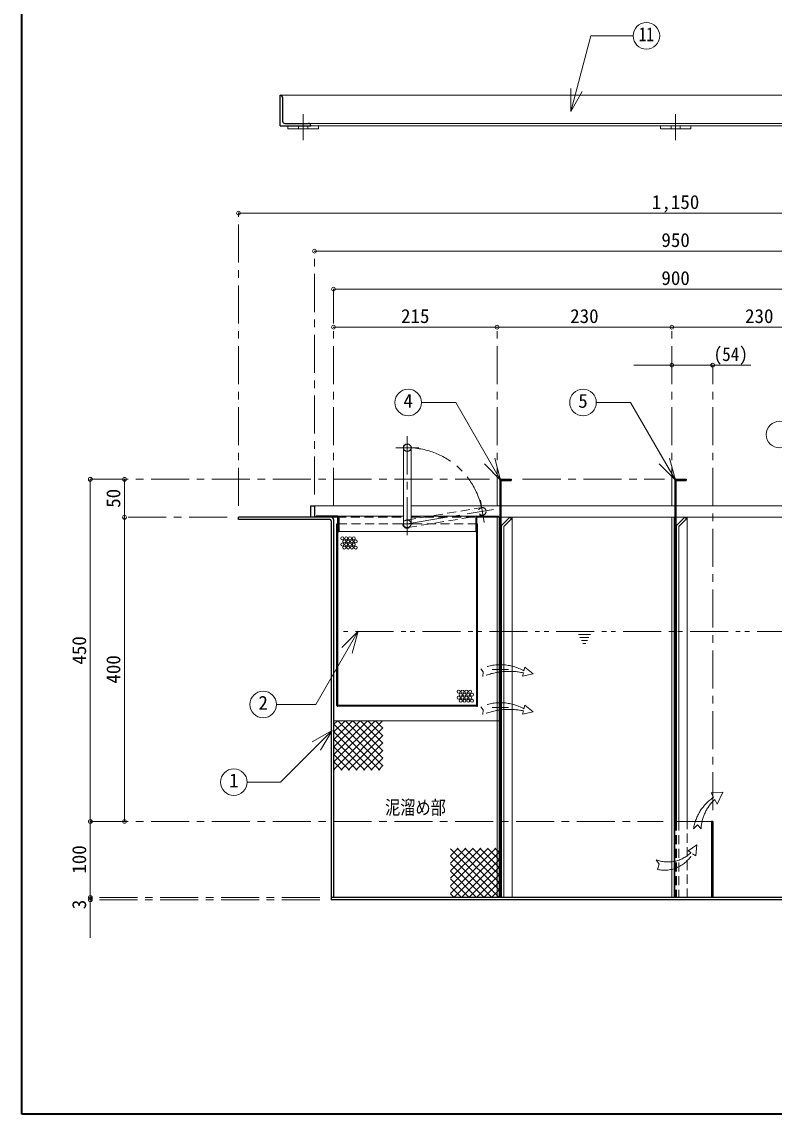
# Model space of a CAD drawing. Units: millimetres at full size, sheet at 1:10. Extents: x -2126 to 1924, y -1326 to 1484.
# Drawn here: x -2126 to -1137, y -1326 to 111 of the extents above; entities that cross this region are included whole.
import ezdxf
from ezdxf.enums import TextEntityAlignment as Align

# ---------------------------------------------------------------- set-up
doc = ezdxf.new("R2010")
doc.units = ezdxf.units.MM
doc.header["$LTSCALE"] = 10
doc.header["$PDMODE"] = 32
doc.header["$PDSIZE"] = 5
for name, pattern in [('CHAIN1', [8, 5, -1, 1, -1]), ('DASHED1', [1.8, 1.2, -0.6]), ('DOUBLE_CHAIN1', [8.8, 5, -1, 0.6, -0.6, 0.6, -1])]:
    doc.linetypes.add(name, pattern=pattern)
doc.layers.add('0-0_ﾚｲﾔ1', color=4, linetype='Continuous', lineweight=9)
doc.styles.add('ＭＳ ゴシック', font='')
doc.styles.get('ＭＳ ゴシック').set_extended_font_data('MS Gothic')

msp = doc.modelspace()

# ---------------------------------------------------------------- linework, layer by layer
at = {"layer": '0-0_ﾚｲﾔ1', "color": 1, "lineweight": 40}
for p, q in [((-2126.22, -1325.95), (-2126.22, 1484.05)), ((1923.78, -1325.95), (-2126.22, -1325.95))]:
    msp.add_line(p, q, dxfattribs=at)
at = {"layer": '0-0_ﾚｲﾔ1', "color": 7, "lineweight": 18}
for p, q in [((-1404.26, -7.1), (-1377.64, 92.24)), ((-1377.64, 92.24), (-1322.22, 92.24)), ((-1404.26, -7.1), (-1404.26, 22.9)), ((-1404.26, -7.1), (-1389.26, 18.88)), ((-746.22, 14.05), (-1786.22, 14.05)), ((-1749.22, -22.95), (-783.22, -22.95)), ((-1746.22, -25.95), (-786.22, -25.95)), ((-1325.46, -389.96), (-1370.57, -389.96)), ((-1266.52, -492.05), (-1325.46, -389.96)), ((-1624.22, -449.45), (-1624.22, -549.45)), ((-1614.22, -449.45), (-1614.22, -549.45)), ((-1496.52, -492.05), (-1517.73, -470.83)), ((-1496.52, -492.05), (-1504.28, -463.07)), ((-1266.52, -492.05), (-1287.73, -470.83)), ((-1266.52, -492.05), (-1274.28, -463.07)), ((-1501.22, -1040.95), (-1501.22, -540.95)), ((-1499.22, -540.95), (-1498.22, -540.95)), ((-1498.22, -1040.95), (-1498.22, -540.95)), ((-1494.34, -551.08), (-1484.22, -540.95)), ((-1491.78, -552.76), (-1482.09, -543.08)), ((-1484.22, -540.95), (-1482.09, -543.08)), ((-1271.22, -540.95), (-1268.22, -540.95)), ((-1271.22, -1040.95), (-1271.22, -540.95)), ((-1268.22, -1040.95), (-1268.22, -540.95)), ((-1264.34, -551.08), (-1254.22, -540.95)), ((-1261.78, -552.76), (-1252.09, -543.08)), ((-1254.22, -540.95), (-1252.09, -543.08)), ((-1495.22, -553.2), (-1495.22, -1040.95)), ((-1492.22, -553.82), (-1492.22, -1040.95)), ((-1265.22, -553.2), (-1265.22, -940.95)), ((-1262.22, -553.82), (-1262.22, -940.95)), ((-1684.03, -690.78), (-1739.65, -787.12)), ((-1684.03, -690.78), (-1705.25, -711.99)), ((-1684.03, -690.78), (-1691.8, -719.76)), ((-1791.3, -787.12), (-1739.65, -787.12)), ((-1716.22, -873.06), (-1651.61, -808.45)), ((-1716.22, -863.16), (-1661.51, -808.45)), ((-1716.22, -853.26), (-1671.41, -808.45)), ((-1716.22, -843.36), (-1681.31, -808.45)), ((-1716.22, -833.46), (-1691.21, -808.45)), ((-1716.22, -823.56), (-1701.11, -808.45)), ((-1716.22, -813.66), (-1711.01, -808.45)), ((-1716.22, -812.67), (-1655.43, -873.45)), ((-1710.53, -808.45), (-1651.22, -867.77)), ((-1706.72, -873.45), (-1651.22, -817.95)), ((-1700.64, -808.45), (-1651.22, -857.87)), ((-1690.74, -808.45), (-1651.22, -847.97)), ((-1680.84, -808.45), (-1651.22, -838.07)), ((-1670.94, -808.45), (-1651.22, -828.18)), ((-1661.04, -808.45), (-1651.22, -818.28)), ((-1718.18, -821.4), (-1786.07, -889.28)), ((-1718.18, -821.4), (-1744.16, -836.4)), ((-1718.18, -821.4), (-1733.18, -847.38)), ((-1716.22, -822.57), (-1665.33, -873.45)), ((-1716.22, -832.47), (-1675.23, -873.45)), ((-1696.82, -873.45), (-1651.22, -827.85)), ((-1716.22, -842.37), (-1685.13, -873.45)), ((-1686.92, -873.45), (-1651.22, -837.75)), ((-1716.22, -852.27), (-1695.03, -873.45)), ((-1677.02, -873.45), (-1651.22, -847.65)), ((-1667.12, -873.45), (-1651.22, -857.55)), ((-1716.22, -862.17), (-1704.93, -873.45)), ((-1716.22, -872.07), (-1714.83, -873.45)), ((-1657.22, -873.45), (-1651.22, -867.45)), ((-1829.91, -889.28), (-1786.07, -889.28)), ((-1267.47, -940.95), (-1267.47, -1040.95)), ((-1265.97, -940.95), (-1218.97, -940.95))]:
    msp.add_line(p, q, dxfattribs=at)
at = {"layer": '0-0_ﾚｲﾔ1', "color": 5, "lineweight": 25}
for p, q in [((-1786.22, -25.95), (-1786.22, 14.05)), ((-1783.22, 11.05), (-1783.22, -19.95)), ((-1786.22, -25.95), (-1746.22, -25.95)), ((-1780.22, -22.95), (-1749.22, -22.95)), ((-1497.47, -492.45), (-1497.47, -1040.95)), ((-1495.97, -490.95), (-1482.47, -490.95)), ((-1495.97, -493.2), (-1495.97, -1040.95)), ((-1495.22, -492.45), (-1482.47, -492.45)), ((-1482.47, -490.95), (-1482.47, -492.45)), ((-1267.47, -492.45), (-1267.47, -940.95)), ((-1265.97, -490.95), (-1252.47, -490.95)), ((-1265.97, -493.2), (-1265.97, -940.95)), ((-1265.22, -492.45), (-1252.47, -492.45)), ((-1252.47, -490.95), (-1252.47, -492.45)), ((-1741.22, -525.95), (-1741.22, -540.95)), ((-1841.22, -543.95), (-1841.22, -540.95)), ((-1711.47, -540.95), (-1841.22, -540.95)), ((-1720.72, -543.95), (-1841.22, -543.95)), ((-1719.22, -545.45), (-1719.22, -1043.95)), ((-1716.22, -543.95), (-1716.22, -1040.95)), ((-1710.72, -787.95), (-1710.72, -541.7)), ((-1709.22, -540.95), (-1709.22, -559.45)), ((-1529.22, -540.95), (-1529.22, -559.45)), ((-1527.72, -539.45), (-1499.22, -539.45)), ((-1527.72, -787.95), (-1527.72, -541.7)), ((-1499.22, -540.95), (-1526.97, -540.95)), ((-1499.22, -540.95), (-1499.22, -539.45)), ((-1711.72, -549.45), (-1710.72, -549.45)), ((-1711.72, -788.45), (-1711.72, -549.45)), ((-1710.72, -559.45), (-1709.22, -559.45)), ((-1529.22, -559.45), (-1527.72, -559.45)), ((-1527.72, -549.45), (-1526.72, -549.45)), ((-1526.72, -788.45), (-1526.72, -549.45)), ((-1527.72, -789.45), (-1710.72, -789.45)), ((-1528.22, -788.45), (-1710.22, -788.45)), ((-1265.97, -940.95), (-1267.47, -940.95)), ((-1218.97, -940.95), (-1218.97, -1040.95)), ((-1217.47, -940.95), (-1218.97, -940.95)), ((-1217.47, -940.95), (-1217.47, -1040.95)), ((-813.22, -1040.95), (-1719.22, -1040.95)), ((-813.22, -1043.95), (-1719.22, -1043.95))]:
    msp.add_line(p, q, dxfattribs=at)
at = {"layer": '0-0_ﾚｲﾔ1', "linetype": 'CHAIN1'}
for p, q in [((-1756.22, -44.95), (-1756.22, -10.95)), ((-1266.22, -44.95), (-1266.22, -10.95)), ((-1841.22, -525.95), (-1841.22, -140.95)), ((-1741.22, -510.95), (-1741.22, -190.95)), ((-1716.22, -525.95), (-1716.22, -240.95)), ((-1501.22, -525.95), (-1501.22, -290.95)), ((-1271.22, -525.95), (-1271.22, -290.95)), ((-1217.47, -925.95), (-1217.47, -340.95)), ((-1619.22, -434.45), (-1619.22, -564.45)), ((-1634.22, -449.45), (-1604.22, -449.45)), ((-2036.22, -490.95), (-1510.97, -490.95)), ((-1467.47, -490.95), (-1280.97, -490.95)), ((-1619.22, -549.45), (-1505.75, -530.74)), ((-1518.11, -547.98), (-1522.99, -518.38)), ((-1856.22, -540.95), (-1991.22, -540.95)), ((-1634.22, -549.45), (-1604.22, -549.45)), ((-1485.97, -740.95), (-1507.47, -740.95)), ((-1485.97, -790.95), (-1507.47, -790.95)), ((-2036.22, -940.95), (-1282.47, -940.95)), ((-1734.22, -1040.95), (-2036.22, -1040.95)), ((-1734.22, -1043.95), (-2036.22, -1043.95))]:
    msp.add_line(p, q, dxfattribs=at)
at = {"layer": '0-0_ﾚｲﾔ1'}
for p, q in [((-1776.22, -29.95), (-1776.22, -25.95)), ((-1736.22, -29.95), (-1736.22, -25.95)), ((-1286.22, -29.95), (-1286.22, -25.95)), ((-1246.22, -29.95), (-1246.22, -25.95)), ((-1776.22, -29.95), (-1736.22, -29.95)), ((-1286.22, -29.95), (-1246.22, -29.95)), ((-1841.22, -140.95), (-691.22, -140.95)), ((-791.22, -190.95), (-1741.22, -190.95)), ((-1716.22, -240.95), (-816.22, -240.95)), ((-1501.22, -290.95), (-1716.22, -290.95)), ((-1271.22, -290.95), (-1501.22, -290.95)), ((-1041.22, -290.95), (-1271.22, -290.95)), ((-1321.22, -340.95), (-1167.47, -340.95)), ((-2036.22, -940.95), (-2036.22, -490.95)), ((-1991.22, -540.95), (-1991.22, -490.95)), ((-1741.22, -525.95), (-1624.22, -525.95)), ((-1614.22, -525.95), (-1497.47, -525.95)), ((-1495.97, -525.95), (-1267.47, -525.95)), ((-1265.97, -525.95), (-993.72, -525.95)), ((-1991.22, -540.95), (-1991.22, -940.95)), ((-1710.72, -539.45), (-1624.22, -539.45)), ((-1614.22, -539.45), (-1527.72, -539.45)), ((-1499.22, -540.95), (-1497.47, -540.95)), ((-1495.97, -540.95), (-1271.22, -540.95)), ((-1481.22, -1040.95), (-1481.22, -540.95)), ((-1268.22, -540.95), (-1267.47, -540.95)), ((-1265.97, -540.95), (-1041.22, -540.95)), ((-1251.22, -940.95), (-1251.22, -540.95)), ((-1709.22, -559.45), (-1529.22, -559.45)), ((-1716.22, -873.06), (-1651.61, -808.45)), ((-1716.22, -863.16), (-1661.51, -808.45)), ((-1716.22, -853.26), (-1671.41, -808.45)), ((-1716.22, -843.36), (-1681.31, -808.45)), ((-1716.22, -833.46), (-1691.21, -808.45)), ((-1716.22, -823.56), (-1701.11, -808.45)), ((-1716.22, -813.66), (-1711.01, -808.45)), ((-1497.47, -808.45), (-1716.22, -808.45)), ((-1716.22, -812.67), (-1655.43, -873.45)), ((-1710.53, -808.45), (-1651.22, -867.77)), ((-1706.72, -873.45), (-1651.22, -817.95)), ((-1700.64, -808.45), (-1651.22, -857.87)), ((-1690.74, -808.45), (-1651.22, -847.97)), ((-1680.84, -808.45), (-1651.22, -838.07)), ((-1670.94, -808.45), (-1651.22, -828.18)), ((-1661.04, -808.45), (-1651.22, -818.28)), ((-1716.22, -822.57), (-1665.33, -873.45)), ((-1716.22, -832.47), (-1675.23, -873.45)), ((-1696.82, -873.45), (-1651.22, -827.85)), ((-1716.22, -842.37), (-1685.13, -873.45)), ((-1686.92, -873.45), (-1651.22, -837.75)), ((-1716.22, -852.27), (-1695.03, -873.45)), ((-1677.02, -873.45), (-1651.22, -847.65)), ((-1667.12, -873.45), (-1651.22, -857.55)), ((-1716.22, -862.17), (-1704.93, -873.45)), ((-1716.22, -872.07), (-1714.83, -873.45)), ((-1657.22, -873.45), (-1651.22, -867.45)), ((-2036.22, -940.95), (-2036.22, -1040.95)), ((-1562.47, -976.19), (-1562.23, -975.95)), ((-1562.47, -986.09), (-1552.33, -975.95)), ((-1562.47, -995.99), (-1542.43, -975.95)), ((-1562.47, -1005.89), (-1532.53, -975.95)), ((-1562.47, -1035.59), (-1502.83, -975.95)), ((-1562.47, -1025.69), (-1512.73, -975.95)), ((-1562.47, -1015.79), (-1522.63, -975.95)), ((-1562.47, -976.82), (-1498.33, -1040.95)), ((-1553.43, -975.95), (-1497.47, -1031.92)), ((-1543.53, -975.95), (-1497.47, -1022.02)), ((-1533.64, -975.95), (-1497.47, -1012.12)), ((-1523.74, -975.95), (-1497.47, -1002.22)), ((-1513.84, -975.95), (-1497.47, -992.32)), ((-1503.94, -975.95), (-1497.47, -982.43)), ((-1562.47, -986.72), (-1508.23, -1040.95)), ((-1557.93, -1040.95), (-1497.47, -980.49)), ((-1548.03, -1040.95), (-1497.47, -990.39)), ((-1562.47, -996.62), (-1518.13, -1040.95)), ((-1538.13, -1040.95), (-1497.47, -1000.29)), ((-1562.47, -1006.52), (-1528.03, -1040.95)), ((-1562.47, -1016.42), (-1537.93, -1040.95)), ((-1528.23, -1040.95), (-1497.47, -1010.19)), ((-1562.47, -1026.32), (-1547.83, -1040.95)), ((-1518.33, -1040.95), (-1497.47, -1020.09)), ((-1508.43, -1040.95), (-1497.47, -1029.99)), ((-2036.22, -1040.95), (-2036.22, -1093.95)), ((-1562.47, -1036.22), (-1557.73, -1040.95))]:
    msp.add_line(p, q, dxfattribs=at)
at = {"layer": '0-0_ﾚｲﾔ1', "linetype": 'DASHED1'}
for p, q in [((-1762.22, -29.95), (-1762.22, -25.95)), ((-1750.22, -29.95), (-1750.22, -25.95)), ((-1272.22, -29.95), (-1272.22, -25.95)), ((-1260.22, -29.95), (-1260.22, -25.95)), ((-1620.03, -544.52), (-1521.36, -528.25)), ((-1711.47, -540.95), (-1624.22, -540.95)), ((-1618.4, -554.39), (-1519.73, -538.12)), ((-1614.22, -540.95), (-1526.97, -540.95)), ((-1710.72, -549.45), (-1634.22, -549.45)), ((-1527.72, -549.45), (-1604.22, -549.45)), ((-1265.97, -940.95), (-1265.97, -1040.95)), ((-1265.22, -940.95), (-1265.22, -1040.95)), ((-1262.22, -940.95), (-1262.22, -1040.95)), ((-1251.22, -1040.95), (-1251.22, -940.95))]:
    msp.add_line(p, q, dxfattribs=at)
at = {"layer": '0-0_ﾚｲﾔ1', "linetype": 'DOUBLE_CHAIN1'}
for p, q in [((-1021.22, -690.95), (-1706.22, -690.95)), ((-1378.22, -694.95), (-1394.22, -694.95)), ((-1380.22, -698.95), (-1392.22, -698.95)), ((-1382.22, -702.95), (-1390.22, -702.95)), ((-1384.22, -706.95), (-1388.22, -706.95)), ((-1466.4, -745.55), (-1467.47, -749.86)), ((-1453.76, -746.78), (-1467.47, -749.86)), ((-1464.6, -738.23), (-1465.74, -742.85)), ((-1453.76, -746.78), (-1464.6, -738.23)), ((-1464.6, -788.23), (-1465.74, -792.85)), ((-1453.76, -796.78), (-1464.6, -788.23)), ((-1466.4, -795.55), (-1467.47, -799.86)), ((-1453.76, -796.78), (-1467.47, -799.86)), ((-1216.28, -909.17), (-1219.33, -903.42)), ((-1214.61, -911.96), (-1211.75, -918.14)), ((-1249.58, -979.57), (-1238.4, -971.93)), ((-1239.89, -986.28), (-1238.4, -971.93)), ((-1249.58, -979.57), (-1246.11, -981.97)), ((-1244.07, -983.39), (-1239.89, -986.28))]:
    msp.add_line(p, q, dxfattribs=at)
at = {"layer": '0-0_ﾚｲﾔ1', "color": 7, "linetype": 'DASHED1', "lineweight": 18}
for p, q in [((-1495.97, -728.45), (-1497.47, -728.45)), ((-1495.97, -753.45), (-1497.47, -753.45)), ((-1495.97, -778.45), (-1497.47, -778.45)), ((-1495.97, -803.45), (-1497.47, -803.45))]:
    msp.add_line(p, q, dxfattribs=at)
at = {"layer": '0-0_ﾚｲﾔ1', "color": 7, "lineweight": 18}
msp.add_lwpolyline([(-1496.52, -492.05), (-1555.46, -389.96), (-1600.57, -389.96)], dxfattribs=at)
at = {"layer": '0-0_ﾚｲﾔ1', "color": 5, "lineweight": 25}
for points in [[(-1746.22, -540.95), (-1746.22, -525.95), (-1741.22, -525.95)], [(-1710.72, -539.45), (-1739.22, -539.45), (-1739.22, -540.95)]]:
    msp.add_lwpolyline(points, dxfattribs=at)
at = {"layer": '0-0_ﾚｲﾔ1', "linetype": 'DOUBLE_CHAIN1'}
for points in [[(-1522.52, -740.17), (-1519.34, -744.28), (-1520.05, -750.45)], [(-1522.52, -790.17), (-1519.34, -794.28), (-1520.05, -800.45)], [(-1219.33, -903.42), (-1204.17, -902.52), (-1211.75, -918.14)], [(-1242.69, -950.6), (-1237.57, -945.6), (-1232.81, -950.88)], [(-1291.98, -991.5), (-1287.7, -997.37), (-1290.14, -1004.18)]]:
    msp.add_lwpolyline(points, dxfattribs=at)
at = {"layer": '0-0_ﾚｲﾔ1', "color": 7, "lineweight": 18}
for centre in [(-1304.72, 92.24), (-1618.07, -389.96), (-1388.07, -389.96), (-1129.56, -432.19), (-1808.8, -787.12), (-1847.41, -889.28)]:
    msp.add_circle(centre, 17.5, dxfattribs=at)
at = {"layer": '0-0_ﾚｲﾔ1', "color": 5, "lineweight": 25}
msp.add_circle((-1619.22, -449.45), 5, dxfattribs=at)
at = {"layer": '0-0_ﾚｲﾔ1', "linetype": 'DASHED1'}
msp.add_circle((-1520.55, -533.18), 5, dxfattribs=at)
at = {"layer": '0-0_ﾚｲﾔ1'}
for centre in [(-1704.58, -568.71), (-1702.08, -572.71), (-1699.58, -568.71), (-1697.08, -572.71), (-1694.58, -568.71), (-1692.08, -572.71), (-1689.58, -568.71), (-1687.08, -572.71), (-1704.58, -576.71), (-1702.08, -580.71), (-1699.58, -576.71), (-1697.08, -580.71), (-1694.58, -576.71), (-1692.08, -580.71), (-1689.58, -576.71), (-1687.08, -580.71), (-1551.58, -770.26), (-1549.08, -774.26), (-1546.58, -770.26), (-1544.08, -774.26), (-1541.58, -770.26), (-1539.08, -774.26), (-1536.58, -770.26), (-1534.08, -774.26), (-1551.58, -778.26), (-1549.08, -782.26), (-1546.58, -778.26), (-1544.08, -782.26), (-1541.58, -778.26), (-1539.08, -782.26), (-1536.58, -778.26), (-1534.08, -782.26)]:
    msp.add_circle(centre, 2, dxfattribs=at)
at = {"layer": '0-0_ﾚｲﾔ1', "color": 5, "lineweight": 25}
for centre, radius, start, end in [((-1786.22, 11.05), 3, 0, 90), ((-1780.22, -19.95), 3, 180, 270), ((-1749.22, -25.95), 3, 0, 90), ((-1495.97, -492.45), 1.5, 90, 180), ((-1495.22, -493.2), 0.75, 90, 180), ((-1265.97, -492.45), 1.5, 90, 180), ((-1265.22, -493.2), 0.75, 90, 180), ((-1720.72, -545.45), 1.5, 0, 90), ((-1719.22, -543.95), 3, 0, 90), ((-1711.47, -541.7), 0.75, 0, 90), ((-1710.72, -540.95), 1.5, 0, 90), ((-1527.72, -540.95), 1.5, 90, 180), ((-1526.97, -541.7), 0.75, 90, 180), ((-1710.72, -788.45), 1, 180, 270), ((-1710.22, -787.95), 0.5, 180, 270), ((-1528.22, -787.95), 0.5, 270, 0), ((-1527.72, -788.45), 1, 270, 0)]:
    msp.add_arc(centre, radius, start, end, dxfattribs=at)
at = {"layer": '0-0_ﾚｲﾔ1', "linetype": 'CHAIN1'}
msp.add_arc((-1619.22, -549.45), 100, 9.36346, 90, dxfattribs=at)
at = {"layer": '0-0_ﾚｲﾔ1', "linetype": 'DASHED1'}
for radius, start, end in [(5, 0, 180), (6, 180, 0)]:
    msp.add_arc((-1619.22, -549.45), radius, start, end, dxfattribs=at)
at = {"layer": '0-0_ﾚｲﾔ1', "color": 7, "lineweight": 18}
for centre, radius, start, end in [((-1619.22, -549.45), 5, 180, 0), ((-1492.22, -553.2), 3, 135, 180), ((-1490.72, -553.82), 1.5, 135, 180), ((-1262.22, -553.2), 3, 135, 180), ((-1260.72, -553.82), 1.5, 135, 180)]:
    msp.add_arc(centre, radius, start, end, dxfattribs=at)
at = {"layer": '0-0_ﾚｲﾔ1', "linetype": 'DOUBLE_CHAIN1'}
for centre, radius, start, end in [((-1496.86, -799.34), 64.5, 61.14475, 113.44174), ((-1485.31, -834.73), 91.17, 78.03016, 112.40328), ((-1496.86, -849.34), 64.5, 61.14475, 113.44174), ((-1485.31, -884.73), 91.17, 78.03016, 112.40328), ((-1181.86, -960.24), 61.59, 123.98307, 170.99646), ((-1176.56, -953.47), 56.31, 132.51176, 177.36854), ((-1276.56, -950.55), 43.76, 249.37581, 314.10079), ((-1281.3, -962.34), 42.76, 258.06872, 330.51954)]:
    msp.add_arc(centre, radius, start, end, dxfattribs=at)
at = {"layer": '0-0_ﾚｲﾔ1', "color": 1}
for p in [(-1841.22, -140.95), (-1741.22, -190.95), (-1716.22, -240.95), (-1716.22, -290.95), (-1501.22, -290.95), (-1271.22, -290.95), (-1271.22, -340.95), (-1217.47, -340.95), (-2036.22, -490.95), (-1991.22, -490.95), (-1991.22, -540.95), (-2036.22, -940.95), (-1991.22, -940.95), (-2036.22, -1040.95), (-2036.22, -1043.95)]:
    msp.add_point(p, dxfattribs=at)

# ---------------------------------------------------------------- texts
at = {"layer": '0-0_ﾚｲﾔ1', "color": 7, "style": 'ＭＳ ゴシック'}
for s, width, p in [('11', 0.8, (-1314.72, 79.74)), ('(54)', 0.9, (-1216.22, -340.95)), ('泥溜め部', 0.8, (-1648.47, -937.2))]:
    msp.add_text(s, height=18.33, dxfattribs=dict(at, width=width)).set_placement(p, align=Align.BOTTOM_LEFT)
for s, p in [('1,150', (-1297.47, -140.95)), ('950', (-1284.97, -190.95)), ('900', (-1284.97, -240.95)), ('215', (-1627.47, -290.95)), ('230', (-1404.97, -290.95)), ('230', (-1174.97, -290.95)), ('4', (-1624.32, -402.46)), ('5', (-1394.32, -402.46)), ('2', (-1815.05, -799.62)), ('1', (-1853.66, -901.78))]:
    msp.add_text(s, height=18.33, dxfattribs=at).set_placement(p, align=Align.BOTTOM_LEFT)
for s, p in [('50', (-1991.22, -528.45)), ('450', (-2036.22, -734.7)), ('400', (-1991.22, -759.7)), ('100', (-2036.22, -1009.7)), ('3', (-2036.22, -1056.45))]:
    msp.add_text(s, height=18.33, rotation=90, dxfattribs=at).set_placement(p, align=Align.BOTTOM_LEFT)

doc.saveas('drawing.dxf')
